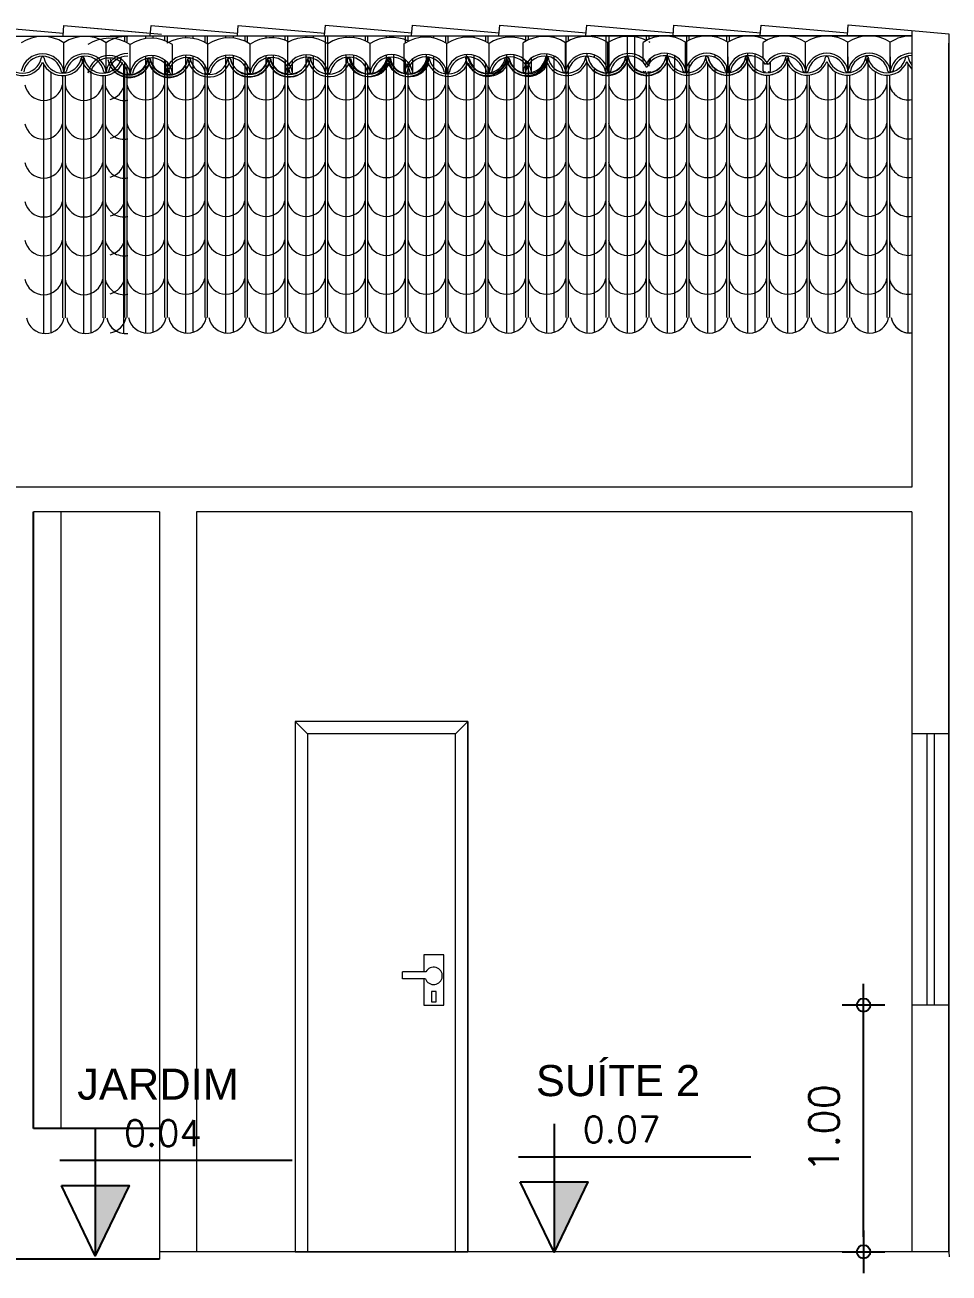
# Model space of a CAD drawing. Header units: millimetres. Extents: x 4595 to 4915, y 2085 to 2243.
# Drawn here: x 4656.8 to 4660.54, y 2172 to 2177.06 of the extents above; entities that cross this region are included whole.
import ezdxf

# ---------------------------------------------------------------- set-up
doc = ezdxf.new("R2010")
doc.units = ezdxf.units.MM
doc.header["$LTSCALE"] = 0.8
for name, color, linetype in [('COTAS', 7, 'Continuous'), ('DIVERSOS', 4, 'Continuous'), ('JANELAS_INTERNO', 2, 'Continuous'), ('PORTA2', 7, 'Continuous'), ('PORTAS', 3, 'Continuous'), ('texto pequeno', 3, 'Continuous'), ('TEXTO0', 7, 'Continuous'), ('TXT_0', 7, 'Continuous'), ('V5', 4, 'Continuous')]:
    doc.layers.add(name, color=color, linetype=linetype)
doc.styles.add('SANSSERIF', font='sas_____.pfb', dxfattribs={"height": 1})
doc.styles.get("Standard").update_dxf_attribs({"font": 'txt.shx', "height": 0.12})
doc.dimstyles.new('ESCALA50', dxfattribs={"dimtxt": 0.1, "dimasz": 0.06, "dimexe": 0.18, "dimexo": 0.06, "dimgap": 0.1, "dimtad": 1, "dimzin": 4, "dimdsep": 46, "dimtxsty": 'Standard', "dimblk1": 'BOLA', "dimblk2": 'BOLA', "dimsah": 1, "dimcen": -0.06, "dimse1": 1, "dimse2": 1, "dimclrd": 7, "dimclrt": 3, "dimadec": 0, "dimazin": 0, "dimtfac": 1, "dimtix": 1, "dimtmove": 0, "dimatfit": 3, "dimldrblk": 'BOLA', "dimfxl": 0, "dimtolj": 1, "dimtzin": 4, "dimarcsym": 0})

# ---------------------------------------------------------------- blocks, each defined once
blk = doc.blocks.new('Adc_nivelelev')
blk.add_hatch(color=256).paths.add_polyline_path([(0, 0), (0.1307, 0.2715), (0, 0.2715)])
for p, q in [((0, 0.4955), (0, 0)), ((-0.1376, 0.3683), (0.76, 0.3683))]:
    blk.add_line(p, q)
blk.add_lwpolyline([(-0.1307, 0.2715), (0.1307, 0.2715), (0, 0)], close=True)
at = {"flags": 8}
blk.add_attdef('NIVEL', (0.1106, 0.4235), '', height=0.1, dxfattribs=at)
blk = doc.blocks.new('BOLA')
for p, q in [((0, -1.435), (0, 1.435)), ((-1.435, 0), (1.435, 0))]:
    blk.add_line(p, q)
blk.add_circle((0, 0), 0.452)
blk = doc.blocks.new('*D922')
at = {"layer": 'Defpoints', "color": 0, "transparency": 16777216}
for p in [(4660.1978, 2173.0859), (4660.394, 2173.0859), (4660.394, 2172.0859)]:
    blk.add_point(p, dxfattribs=at)
at = {"layer": 'PORTAS', "color": 7, "lineweight": -2, "transparency": 16777216}
blk.add_line((4660.1978, 2172.1459), (4660.1978, 2173.0259), dxfattribs=at)
at = {"layer": 'PORTAS', "color": 7, "lineweight": -2, "transparency": 16777216, "xscale": 0.06, "yscale": 0.06, "zscale": 0.06}
for p, rotation in [((4660.1978, 2173.0859), 90), ((4660.1978, 2172.0859), 270)]:
    blk.add_blockref('BOLA', p, dxfattribs=dict(at, rotation=rotation))
at = {"layer": 'PORTAS', "color": 3, "lineweight": 13, "transparency": 16777216, "insert": (4660.0378, 2172.5859), "char_height": 0.12, "attachment_point": 5, "rotation": 90}
blk.add_mtext('\\A1;1.00', dxfattribs=at)

msp = doc.modelspace()

# ---------------------------------------------------------------- linework, layer by layer
at = {"layer": 'COTAS', "color": 0, "lineweight": 13}
for p, q in [((4654.344, 2177.0138), (4657.2156, 2177.0138)), ((4657.144, 2177.0159), (4660.394, 2177.0159))]:
    msp.add_line(p, q, dxfattribs=at)
at = {"layer": 'DIVERSOS', "color": 0, "lineweight": 13}
for p, q in [((4657.2888, 2177.0041), (4657.2888, 2177.0159)), ((4657.3188, 2177.0056), (4657.3188, 2177.0159)), ((4657.4513, 2177.0071), (4657.4513, 2177.0159)), ((4657.4813, 2177.0049), (4657.4813, 2177.0159)), ((4657.6139, 2177.0069), (4657.6139, 2177.0159)), ((4657.6439, 2177.0064), (4657.6439, 2177.0159)), ((4657.7765, 2177.0061), (4657.7765, 2177.0159)), ((4657.8065, 2177.0074), (4657.8065, 2177.0159)), ((4657.9391, 2177.0088), (4657.9391, 2177.0159)), ((4657.9691, 2177.0063), (4657.9691, 2177.0159)), ((4658.1016, 2177.0086), (4658.1016, 2177.0159)), ((4658.1316, 2177.0079), (4658.1316, 2177.0159)), ((4658.2642, 2177.0079), (4658.2642, 2177.0159)), ((4658.2942, 2177.009), (4658.2942, 2177.0159)), ((4658.4268, 2177.0096), (4658.4268, 2177.0159)), ((4658.4568, 2177.006), (4658.4568, 2177.0159)), ((4658.5893, 2177.0098), (4658.5893, 2177.0159)), ((4658.6193, 2177.0079), (4658.6193, 2177.0159)), ((4658.7519, 2177.0095), (4658.7519, 2177.0159)), ((4658.7819, 2177.0093), (4658.7819, 2177.0159)), ((4658.9145, 2177.0126), (4658.9145, 2177.0159)), ((4658.9445, 2177.0078), (4658.9445, 2177.0159)), ((4659.077, 2177.0132), (4659.077, 2177.0159)), ((4659.107, 2177.0101), (4659.107, 2177.0159)), ((4659.241, 2175.8105), (4659.241, 2177.0159)), ((4659.271, 2175.8165), (4659.271, 2177.0159)), ((4659.4036, 2177.0141), (4659.4036, 2177.0159)), ((4659.4336, 2177.0087), (4659.4336, 2177.0159)), ((4659.5662, 2177.0147), (4659.5662, 2177.0159)), ((4659.5962, 2177.0112), (4659.5962, 2177.0159)), ((4659.7287, 2177.0149), (4659.7287, 2177.0159)), ((4659.7587, 2177.0131), (4659.7587, 2177.0159)), ((4657.038, 2175.8085), (4657.038, 2176.9241)), ((4657.2888, 2175.8105), (4657.2888, 2176.9327)), ((4657.3188, 2175.8165), (4657.3188, 2176.9355)), ((4657.4513, 2175.8105), (4657.4513, 2176.9371)), ((4657.4813, 2175.8165), (4657.4813, 2176.933)), ((4657.6139, 2175.8105), (4657.6139, 2176.9365)), ((4657.6439, 2175.8165), (4657.6439, 2176.9356)), ((4657.7765, 2175.8105), (4657.7765, 2176.9349)), ((4657.8065, 2175.8165), (4657.8065, 2176.9372)), ((4657.9391, 2175.8105), (4657.9391, 2176.9388)), ((4657.9691, 2175.8165), (4657.9691, 2176.9343)), ((4658.1016, 2175.8105), (4658.1016, 2176.9383)), ((4658.1316, 2175.8165), (4658.1316, 2176.937)), ((4658.2642, 2175.8105), (4658.2642, 2176.9368)), ((4658.2942, 2175.8165), (4658.2942, 2176.9387)), ((4658.4268, 2175.8105), (4658.4268, 2176.9396)), ((4658.4568, 2175.8165), (4658.4568, 2176.9328)), ((4658.5893, 2175.8105), (4658.5893, 2176.9397)), ((4658.6193, 2175.8165), (4658.6193, 2176.9363)), ((4658.7519, 2175.8105), (4658.7519, 2176.9389)), ((4658.7819, 2175.8165), (4658.7819, 2176.9387)), ((4658.9145, 2175.8105), (4658.9145, 2176.9424)), ((4658.9445, 2175.8165), (4658.9445, 2176.9333)), ((4659.077, 2176.9303), (4659.077, 2176.9432)), ((4659.077, 2175.8105), (4659.077, 2176.9085)), ((4659.107, 2176.9268), (4659.107, 2176.9375)), ((4659.4036, 2175.8105), (4659.4036, 2176.9436)), ((4659.4336, 2175.8165), (4659.4336, 2176.9335)), ((4659.5662, 2176.9311), (4659.5662, 2176.9347)), ((4659.5662, 2175.8105), (4659.5662, 2176.9041)), ((4659.5962, 2176.9272), (4659.5962, 2176.9381)), ((4659.7287, 2175.8105), (4659.7287, 2176.9448)), ((4659.7587, 2175.8165), (4659.7587, 2176.9416)), ((4659.8913, 2175.8105), (4659.8913, 2176.9233)), ((4660.2165, 2175.8105), (4660.2165, 2176.9261)), ((4656.8755, 2175.8085), (4656.8755, 2176.8992)), ((4656.9055, 2175.8145), (4656.9055, 2176.8674)), ((4657.068, 2175.8145), (4657.068, 2176.8668)), ((4657.2006, 2175.8085), (4657.2006, 2176.8977)), ((4659.107, 2175.8165), (4659.107, 2176.8844)), ((4659.5962, 2175.8165), (4659.5962, 2176.8827)), ((4659.9213, 2175.8165), (4659.9213, 2176.8694)), ((4660.0539, 2175.8105), (4660.0539, 2176.9013)), ((4660.0839, 2175.8165), (4660.0839, 2176.8694)), ((4660.2465, 2175.8165), (4660.2465, 2176.8689)), ((4660.379, 2175.8105), (4660.379, 2176.8997))]:
    msp.add_line(p, q, dxfattribs=at)
at = {"layer": 'JANELAS_INTERNO', "color": 0, "lineweight": 13}
for p, q in [((4660.454, 2174.1859), (4660.454, 2173.0859)), ((4660.484, 2174.1859), (4660.484, 2173.0859))]:
    msp.add_line(p, q, dxfattribs=at)
at = {"layer": 'PORTA2', "color": 0, "lineweight": 13}
for p, q in [((4658.4245, 2173.2205), (4658.329, 2173.2205)), ((4658.329, 2173.1927), (4658.329, 2173.2205)), ((4658.4225, 2173.1927), (4658.329, 2173.1927)), ((4657.944, 2172.0859), (4658.544, 2172.0859))]:
    msp.add_line(p, q, dxfattribs=at)
msp.add_lwpolyline([(4658.4153, 2173.1927), (4658.4153, 2173.0859), (4658.4972, 2173.0859), (4658.4972, 2173.2896), (4658.4153, 2173.2896), (4658.4153, 2173.2205)], dxfattribs=at)
msp.add_lwpolyline([(4658.4474, 2173.0994), (4658.4656, 2173.0994), (4658.4656, 2173.141), (4658.4474, 2173.141)], close=True, dxfattribs=at)
msp.add_arc((4658.4556, 2173.2043), 0.0351, 199.161, 152.4759, dxfattribs=at)
at = {"layer": 'PORTAS', "color": 0, "lineweight": 13}
for p, q in [((4660.394, 2177.0152), (4659.094, 2177.0152)), ((4660.394, 2177.0365), (4660.394, 2175.1859)), ((4660.544, 2177.0159), (4660.544, 2172.0859)), ((4660.544, 2172.0859), (4660.544, 2176.9859)), ((4660.394, 2175.1859), (4654.344, 2175.1859)), ((4657.344, 2175.0859), (4656.834, 2175.0859)), ((4656.944, 2175.0859), (4656.944, 2172.5859)), ((4657.344, 2175.0859), (4657.344, 2172.0559)), ((4657.494, 2175.0859), (4657.494, 2172.0859)), ((4660.394, 2175.0859), (4657.494, 2175.0859)), ((4660.394, 2175.0859), (4660.394, 2172.0859)), ((4657.894, 2174.2359), (4657.894, 2172.0859)), ((4658.594, 2174.2359), (4657.894, 2174.2359)), ((4657.894, 2174.2359), (4657.894, 2172.0859)), ((4657.944, 2174.1859), (4657.894, 2174.2359)), ((4658.544, 2174.1859), (4658.594, 2174.2359)), ((4658.594, 2174.2359), (4658.594, 2172.0859)), ((4658.594, 2172.0859), (4658.594, 2174.2359)), ((4658.544, 2174.1859), (4657.944, 2174.1859)), ((4657.944, 2174.1859), (4657.944, 2172.0859)), ((4658.544, 2172.0859), (4658.544, 2174.1859)), ((4660.544, 2174.1859), (4660.394, 2174.1859)), ((4660.544, 2173.0859), (4660.394, 2173.0859)), ((4660.544, 2172.0859), (4660.544, 2173.0859)), ((4660.544, 2172.0859), (4657.344, 2172.0859)), ((4657.894, 2172.0859), (4657.944, 2172.0859)), ((4658.544, 2172.0859), (4658.594, 2172.0859)), ((4660.544, 2172.0859), (4660.5443, 2172.0659))]:
    msp.add_line(p, q, dxfattribs=at)
at = {"layer": 'PORTAS', "color": 0}
for p, q in [((4656.834, 2172.5859), (4656.834, 2175.0859)), ((4657.344, 2172.5859), (4656.834, 2172.5859)), ((4657.344, 2172.0559), (4656.684, 2172.0559))]:
    msp.add_line(p, q, dxfattribs=at)
at = {"layer": 'TEXTO0', "color": 0, "linetype": 'ByBlock', "lineweight": 13}
for p, q in [((4656.9565, 2176.8716), (4656.9562, 2176.9874)), ((4656.9562, 2176.8718), (4656.9562, 2176.9874)), ((4657.1282, 2176.8718), (4657.1279, 2176.9877)), ((4657.1282, 2176.8718), (4657.1279, 2176.9877)), ((4657.1279, 2176.8721), (4657.1279, 2176.9877)), ((4657.2259, 2176.8644), (4657.2256, 2176.9802)), ((4657.2256, 2176.8646), (4657.2256, 2176.9802)), ((4657.3976, 2176.8646), (4657.3973, 2176.9804)), ((4657.5403, 2176.8663), (4657.5403, 2176.9819)), ((4657.7124, 2176.8663), (4657.7121, 2176.9821)), ((4657.7121, 2176.8665), (4657.7121, 2176.9821)), ((4658.0269, 2176.8679), (4658.0269, 2176.9835)), ((4658.1989, 2176.8679), (4658.1986, 2176.9837)), ((4658.1986, 2176.8681), (4658.1986, 2176.9837)), ((4658.3367, 2176.8685), (4658.3367, 2176.9841)), ((4658.5084, 2176.8687), (4658.5084, 2176.9843)), ((4658.6805, 2176.8687), (4658.6802, 2176.9846)), ((4658.8185, 2176.8718), (4658.8185, 2176.9874)), ((4658.9902, 2176.872), (4658.9902, 2176.9876)), ((4659.1622, 2176.872), (4659.1619, 2176.9878)), ((4659.1619, 2176.8722), (4659.1619, 2176.9878)), ((4659.305, 2176.9083), (4659.305, 2176.989)), ((4659.4767, 2176.8736), (4659.4767, 2176.9892)), ((4659.6488, 2176.8736), (4659.6484, 2176.9895)), ((4659.6484, 2176.8739), (4659.6484, 2176.9895)), ((4659.7912, 2176.9241), (4659.7912, 2176.989)), ((4659.9629, 2176.8736), (4659.9629, 2176.9892)), ((4660.1349, 2176.8736), (4660.1346, 2176.9895)), ((4660.1346, 2176.8739), (4660.1346, 2176.9895)), ((4660.3067, 2176.8739), (4660.3063, 2176.9897)), ((4660.3067, 2176.8739), (4660.3063, 2176.9897)), ((4660.3063, 2176.8741), (4660.3063, 2176.9897)), ((4657.3686, 2176.866), (4657.3686, 2176.9146)), ((4657.8552, 2176.8677), (4657.8552, 2176.9165)), ((4657.8841, 2176.8665), (4657.884, 2176.9175)), ((4658.3706, 2176.8681), (4658.3705, 2176.9223)), ((4658.8522, 2176.869), (4658.852, 2176.9255)), ((4659.3338, 2176.9094), (4659.3338, 2176.9233)), ((4659.7912, 2176.8734), (4659.7912, 2176.9103)), ((4659.8205, 2176.8739), (4659.8204, 2176.9098)), ((4658.6802, 2176.869), (4658.6802, 2176.8705))]:
    msp.add_line(p, q, dxfattribs=at)
for centre, radius, start, end in [((4656.8709, 2176.9241), 0.0058, 28.9227, 151.0773), ((4657.0327, 2176.9261), 0.005, 9.9605, 191.6717), ((4657.0329, 2176.9237), 0.00553, 14.5109, 143.8569), ((4657.3021, 2176.9188), 0.005, 9.9605, 191.6717), ((4657.3023, 2176.9188), 0.0058, 28.9227, 151.0773), ((4657.3023, 2176.9164), 0.00553, 14.5109, 143.8569), ((4657.4644, 2176.9207), 0.005, 9.9605, 191.6717), ((4657.4642, 2176.9183), 0.00553, 14.5109, 143.8569), ((4657.6264, 2176.9223), 0.005, 9.9605, 191.6717), ((4657.6268, 2176.9188), 0.0058, 28.9227, 151.0773), ((4657.7886, 2176.9207), 0.005, 9.9605, 191.6717), ((4657.7888, 2176.9204), 0.0058, 28.9227, 151.0773), ((4657.7887, 2176.9183), 0.00553, 14.5109, 143.8569), ((4657.9509, 2176.9223), 0.005, 9.9605, 191.6717), ((4657.9507, 2176.9199), 0.00553, 14.5109, 143.8569), ((4658.108, 2176.9232), 0.005, 9.9605, 191.6717), ((4658.1133, 2176.9204), 0.0058, 28.9227, 151.0773), ((4658.2704, 2176.9212), 0.0058, 28.9227, 151.0773), ((4658.2751, 2176.9223), 0.005, 9.9605, 191.6717), ((4658.2753, 2176.9199), 0.00553, 14.5109, 143.8569), ((4658.4325, 2176.9232), 0.005, 9.9605, 191.6717), ((4658.4323, 2176.9208), 0.00553, 14.5109, 143.8569), ((4658.5897, 2176.9264), 0.005, 9.9605, 191.6717), ((4658.5949, 2176.9212), 0.0058, 28.9227, 151.0773), ((4658.7521, 2176.9245), 0.0058, 28.9227, 151.0773), ((4658.7567, 2176.9232), 0.005, 9.9605, 191.6717), ((4658.7568, 2176.9208), 0.00553, 14.5109, 143.8569), ((4658.9142, 2176.9264), 0.005, 9.9605, 191.6717), ((4658.9141, 2176.924), 0.00553, 14.5109, 143.8569), ((4659.0762, 2176.9281), 0.005, 9.9605, 191.6717), ((4659.0766, 2176.9245), 0.0058, 28.9227, 151.0773), ((4659.2384, 2176.9264), 0.005, 9.9605, 191.6717), ((4659.2386, 2176.9261), 0.0058, 28.9227, 151.0773), ((4659.2386, 2176.924), 0.00553, 14.5109, 143.8569), ((4659.4007, 2176.9281), 0.005, 9.9605, 191.6717), ((4659.4006, 2176.9257), 0.00553, 14.5109, 143.8569), ((4659.5624, 2176.9281), 0.005, 9.9605, 191.6717), ((4659.5631, 2176.9261), 0.0058, 28.9227, 151.0773), ((4659.7248, 2176.9261), 0.0058, 28.9227, 151.0773), ((4659.725, 2176.9281), 0.005, 9.9605, 191.6717), ((4659.7251, 2176.9257), 0.00553, 14.5109, 143.8569), ((4659.8869, 2176.9281), 0.005, 9.9605, 191.6717), ((4659.8868, 2176.9257), 0.00553, 14.5109, 143.8569), ((4660.0493, 2176.9261), 0.0058, 28.9227, 151.0773), ((4660.2112, 2176.9281), 0.005, 9.9605, 191.6717), ((4660.2113, 2176.9257), 0.00553, 14.5109, 143.8569), ((4660.3736, 2176.9261), 0.0058, 28.9227, 151.0773), ((4656.9513, 2176.8722), 0.00524, 208.2539, 353.3783), ((4656.9614, 2176.8724), 0.00523, 186.16, 332.2079), ((4657.123, 2176.8725), 0.00524, 208.2539, 353.3783), ((4657.1331, 2176.8726), 0.00523, 186.16, 332.2079), ((4657.2207, 2176.865), 0.00524, 208.2539, 353.3783), ((4657.2308, 2176.8652), 0.00523, 186.16, 332.2079), ((4657.3738, 2176.8666), 0.00523, 186.16, 332.2079), ((4657.3924, 2176.8652), 0.00524, 208.2539, 353.3783), ((4657.5355, 2176.8666), 0.00524, 208.2539, 353.3783), ((4657.5455, 2176.8668), 0.00523, 186.16, 332.2079), ((4657.7072, 2176.8669), 0.00524, 208.2539, 353.3783), ((4657.7173, 2176.867), 0.00523, 186.16, 332.2079), ((4657.8604, 2176.8682), 0.00523, 186.16, 332.2079), ((4657.8789, 2176.8671), 0.00524, 208.2539, 353.3783), ((4658.022, 2176.8683), 0.00524, 208.2539, 353.3783), ((4658.0321, 2176.8684), 0.00523, 186.16, 332.2079), ((4658.1937, 2176.8685), 0.00524, 208.2539, 353.3783), ((4658.2038, 2176.8687), 0.00523, 186.16, 332.2079), ((4658.3419, 2176.8691), 0.00523, 186.16, 332.2079), ((4658.3654, 2176.8687), 0.00524, 208.2539, 353.3783), ((4658.5036, 2176.8691), 0.00524, 208.2539, 353.3783), ((4658.5136, 2176.8693), 0.00523, 186.16, 332.2079), ((4658.6753, 2176.8694), 0.00524, 208.2539, 353.3783), ((4658.6854, 2176.8695), 0.00523, 186.16, 332.2079), ((4658.8237, 2176.8723), 0.00523, 186.16, 332.2079), ((4658.847, 2176.8696), 0.00524, 208.2539, 353.3783), ((4658.9853, 2176.8724), 0.00524, 208.2539, 353.3783), ((4658.9954, 2176.8726), 0.00523, 186.16, 332.2079), ((4659.157, 2176.8726), 0.00524, 208.2539, 353.3783), ((4659.1671, 2176.8728), 0.00523, 186.16, 332.2079), ((4659.3102, 2176.874), 0.00523, 186.16, 332.2079), ((4659.3287, 2176.8728), 0.00524, 208.2539, 353.3783), ((4659.4718, 2176.874), 0.00524, 208.2539, 353.3783), ((4659.4819, 2176.8742), 0.00523, 186.16, 332.2079), ((4659.6435, 2176.8742), 0.00524, 208.2539, 353.3783), ((4659.6536, 2176.8744), 0.00523, 186.16, 332.2079), ((4659.7964, 2176.874), 0.00523, 186.16, 332.2079), ((4659.8153, 2176.8745), 0.00524, 208.2539, 353.3783), ((4659.958, 2176.874), 0.00524, 208.2539, 353.3783), ((4659.9681, 2176.8742), 0.00523, 186.16, 332.2079), ((4660.1297, 2176.8742), 0.00524, 208.2539, 353.3783), ((4660.1398, 2176.8744), 0.00523, 186.16, 332.2079), ((4660.3014, 2176.8745), 0.00524, 208.2539, 353.3783), ((4660.3115, 2176.8746), 0.00523, 186.16, 332.2079)]:
    msp.add_arc(centre, radius, start, end, dxfattribs=at)
at = {"layer": 'V5', "color": 0, "lineweight": 13}
for p, q in [((4657.2024, 2177.0159), (4657.2024, 2176.9926)), ((4657.2126, 2177.0159), (4657.2126, 2176.9878)), ((4657.365, 2177.0159), (4657.365, 2176.9964)), ((4657.3751, 2177.0159), (4657.3751, 2176.9856)), ((4657.5276, 2177.0159), (4657.5276, 2176.9893)), ((4657.5377, 2177.0159), (4657.5377, 2176.9835)), ((4657.6901, 2177.0159), (4657.6901, 2176.9939)), ((4657.7003, 2177.0159), (4657.7003, 2176.989)), ((4657.8527, 2177.0159), (4657.8527, 2176.9979)), ((4657.8629, 2177.0159), (4657.8629, 2175.8735)), ((4658.0153, 2177.0159), (4658.0153, 2175.8735)), ((4658.0254, 2177.0159), (4658.0254, 2175.8735)), ((4658.1778, 2177.0159), (4658.1778, 2176.995)), ((4658.188, 2177.0159), (4658.188, 2176.99)), ((4658.3404, 2177.0159), (4658.3404, 2176.9864)), ((4658.3506, 2177.0159), (4658.3506, 2176.9922)), ((4658.503, 2177.0159), (4658.503, 2176.9877)), ((4658.5131, 2177.0159), (4658.5131, 2176.9873)), ((4658.6655, 2177.0159), (4658.6655, 2176.993)), ((4658.6757, 2177.0159), (4658.6757, 2176.9873)), ((4658.8281, 2177.0159), (4658.8281, 2176.9932)), ((4658.8383, 2177.0159), (4658.8383, 2176.9983)), ((4658.9907, 2177.0159), (4658.9907, 2175.8735)), ((4659.0008, 2177.0159), (4659.0008, 2176.994)), ((4659.1533, 2177.0159), (4659.1533, 2175.8735)), ((4659.1648, 2177.0159), (4659.1648, 2175.8735)), ((4659.3172, 2177.0159), (4659.3172, 2176.9962)), ((4659.3274, 2177.0159), (4659.3274, 2177.0011)), ((4659.4798, 2177.0159), (4659.4798, 2175.8735)), ((4659.49, 2177.0159), (4659.49, 2176.997)), ((4659.6424, 2177.0159), (4659.6424, 2176.9932)), ((4659.6525, 2177.0159), (4659.6525, 2176.9921)), ((4657.2024, 2176.9093), (4657.2024, 2175.8735)), ((4657.365, 2176.9176), (4657.365, 2175.8735)), ((4657.3751, 2176.9085), (4657.3751, 2175.8735)), ((4657.6901, 2176.9099), (4657.6901, 2175.8735)), ((4657.8527, 2176.9185), (4657.8527, 2175.8735)), ((4658.1778, 2176.9102), (4658.1778, 2175.8735)), ((4658.3404, 2176.9192), (4658.3404, 2175.8735)), ((4658.3506, 2176.9093), (4658.3506, 2175.8735)), ((4658.6655, 2176.9035), (4658.6655, 2175.8735)), ((4658.8281, 2176.9145), (4658.8281, 2175.8735)), ((4658.8383, 2176.9127), (4658.8383, 2175.8735)), ((4659.3172, 2176.9093), (4659.3172, 2176.9042)), ((4659.3274, 2176.9172), (4659.3274, 2176.8926)), ((4659.49, 2176.906), (4659.49, 2175.8735)), ((4656.9517, 2176.8539), (4656.9517, 2175.8715)), ((4656.9618, 2176.8544), (4656.9618, 2175.8715)), ((4657.1142, 2176.8539), (4657.1142, 2175.8715)), ((4657.1244, 2176.8545), (4657.1244, 2175.8715)), ((4657.2126, 2176.8968), (4657.2126, 2175.8735)), ((4657.5276, 2176.8982), (4657.5276, 2175.8735)), ((4657.5377, 2176.8774), (4657.5377, 2175.8735)), ((4657.7003, 2176.8968), (4657.7003, 2175.8735)), ((4658.188, 2176.8965), (4658.188, 2175.8735)), ((4658.503, 2176.8873), (4658.503, 2175.8735)), ((4658.5131, 2176.8848), (4658.5131, 2175.8735)), ((4658.6757, 2176.8851), (4658.6757, 2175.8735)), ((4659.0008, 2176.9002), (4659.0008, 2175.8735)), ((4659.3172, 2176.866), (4659.3172, 2175.8735)), ((4659.3274, 2176.8663), (4659.3274, 2175.8735)), ((4659.6424, 2176.8936), (4659.6424, 2175.8735)), ((4659.6525, 2176.8885), (4659.6525, 2175.8735)), ((4659.805, 2176.8559), (4659.805, 2175.8735)), ((4659.8151, 2176.8564), (4659.8151, 2175.8735)), ((4659.9675, 2176.8559), (4659.9675, 2175.8735)), ((4659.9777, 2176.8564), (4659.9777, 2175.8735)), ((4660.1301, 2176.8559), (4660.1301, 2175.8735)), ((4660.1403, 2176.8564), (4660.1403, 2175.8735)), ((4660.2927, 2176.8559), (4660.2927, 2175.8735)), ((4660.3028, 2176.8565), (4660.3028, 2175.8735))]:
    msp.add_line(p, q, dxfattribs=at)
for points in [[(4656.6005, 2177.0154), (4656.6043, 2177.0572), (4656.9546, 2177.0261)], [(4656.9537, 2177.0156), (4656.9574, 2177.0575), (4657.3078, 2177.0263)], [(4656.9537, 2177.0156), (4656.9574, 2177.0575), (4657.3526, 2177.0223)], [(4657.3069, 2177.0159), (4657.3106, 2177.0577), (4657.661, 2177.0265)], [(4657.3069, 2177.0159), (4657.3106, 2177.0577), (4657.661, 2177.0265)], [(4657.66, 2177.0161), (4657.6637, 2177.0579), (4658.0141, 2177.0268)], [(4658.0132, 2177.0163), (4658.0169, 2177.0581), (4658.3673, 2177.027)], [(4658.3663, 2177.0165), (4658.3701, 2177.0584), (4658.7204, 2177.0272)], [(4658.7195, 2177.0167), (4658.7232, 2177.0586), (4659.0736, 2177.0274)], [(4659.0727, 2177.017), (4659.0764, 2177.0588), (4659.4267, 2177.0277)], [(4659.4258, 2177.0172), (4659.4295, 2177.059), (4659.7799, 2177.0279)], [(4659.779, 2177.0174), (4659.7827, 2177.0593), (4660.1331, 2177.0281)], [(4660.1321, 2177.0176), (4660.1358, 2177.0595), (4660.544, 2177.0232), (4660.544, 2172.0859)], [(4657.05, 2177.0492), (4657.3078, 2177.0263)]]:
    msp.add_lwpolyline(points, dxfattribs=at)
for centre, radius, start, end in [((4656.8705, 2176.8552), 0.1576, 57.0627, 123.0873), ((4657.0422, 2176.8554), 0.1576, 57.0627, 123.0873), ((4657.1399, 2176.8479), 0.1576, 57.0627, 123.0873), ((4657.2139, 2176.8556), 0.1576, 89.3808, 123.0873), ((4657.3116, 2176.8482), 0.1576, 57.0627, 123.0873), ((4657.4547, 2176.8496), 0.1576, 57.0627, 120.3061), ((4657.6264, 2176.8498), 0.1576, 57.0627, 123.0873), ((4657.7981, 2176.8501), 0.1576, 63.4633, 123.0873), ((4657.9412, 2176.8512), 0.1576, 57.0627, 119.8074), ((4658.1129, 2176.8514), 0.1576, 57.0627, 123.0873), ((4658.2846, 2176.8517), 0.1576, 64.1715, 123.0873), ((4658.4228, 2176.8521), 0.1576, 57.0627, 123.0873), ((4658.5945, 2176.8523), 0.1576, 57.0627, 123.0873), ((4658.7662, 2176.8525), 0.1576, 65.1287, 123.0873), ((4658.9045, 2176.8554), 0.1576, 57.0627, 123.0873), ((4659.0762, 2176.8556), 0.1576, 57.0627, 123.0873), ((4659.2479, 2176.8558), 0.1576, 63.4633, 123.0873), ((4659.391, 2176.857), 0.1576, 57.0627, 123.0873), ((4659.5627, 2176.8572), 0.1576, 57.0627, 123.0873), ((4659.7344, 2176.8574), 0.1576, 62.8815, 123.0873), ((4659.8772, 2176.857), 0.1576, 57.0627, 123.0873), ((4660.0489, 2176.8572), 0.1576, 57.0627, 123.0873), ((4660.2206, 2176.8574), 0.1576, 57.0627, 123.0873), ((4660.3923, 2176.8576), 0.1576, 89.3808, 123.0873), ((4659.2479, 2176.8558), 0.1576, 57.0627, 59.7044), ((4656.7896, 2176.9415), 0.0876, 190.8161, 338.1392), ((4656.7896, 2176.9415), 0.0776, 190.8161, 349.1839), ((4656.8705, 2176.8552), 0.0876, 10.8161, 169.1839), ((4656.8705, 2176.8552), 0.0776, 10.8161, 169.1839), ((4656.9522, 2176.9415), 0.0876, 201.8608, 349.1839), ((4656.9522, 2176.9415), 0.0776, 190.8161, 349.1839), ((4657.0422, 2176.8554), 0.0876, 10.8161, 169.1839), ((4657.0422, 2176.8554), 0.0776, 10.8161, 169.1839), ((4657.1139, 2176.9415), 0.0876, 190.8161, 338.1392), ((4657.1139, 2176.9415), 0.0776, 190.8161, 349.1839), ((4657.1399, 2176.8479), 0.0876, 10.8161, 169.1839), ((4657.1399, 2176.8479), 0.0776, 10.8161, 169.1839), ((4657.2139, 2176.8556), 0.0876, 88.8859, 169.1839), ((4657.221, 2176.9361), 0.0876, 190.8161, 338.1392), ((4657.2139, 2176.8556), 0.0776, 88.7423, 169.1839), ((4657.2216, 2176.9342), 0.0876, 201.8608, 349.1839), ((4657.221, 2176.9361), 0.0776, 190.8161, 349.1839), ((4657.2216, 2176.9342), 0.0776, 190.8161, 349.1839), ((4657.3116, 2176.8482), 0.0876, 10.8161, 169.1839), ((4657.3116, 2176.8482), 0.0776, 10.8161, 169.1839), ((4657.3833, 2176.9342), 0.0876, 190.8161, 338.1392), ((4657.3835, 2176.9361), 0.0876, 201.8608, 349.1839), ((4657.3833, 2176.9342), 0.0776, 190.8161, 349.1839), ((4657.3835, 2176.9361), 0.0776, 190.8161, 349.1839), ((4657.4547, 2176.8496), 0.0876, 10.8161, 169.1839), ((4657.4547, 2176.8496), 0.0776, 10.8161, 169.1839), ((4657.5455, 2176.9361), 0.0876, 190.8161, 338.1392), ((4657.5455, 2176.9361), 0.0776, 190.8161, 349.1839), ((4657.6264, 2176.8498), 0.0876, 10.8161, 169.1839), ((4657.6264, 2176.8498), 0.0776, 10.8161, 169.1839), ((4657.7075, 2176.9377), 0.0876, 190.8161, 338.1392), ((4657.7081, 2176.9361), 0.0876, 201.8608, 349.1839), ((4657.7075, 2176.9377), 0.0776, 190.8161, 349.1839), ((4657.7081, 2176.9361), 0.0776, 190.8161, 349.1839), ((4657.7981, 2176.8501), 0.0876, 10.8161, 169.1839), ((4657.7981, 2176.8501), 0.0776, 10.8161, 169.1839), ((4657.8697, 2176.9361), 0.0876, 190.8161, 338.1392), ((4657.8701, 2176.9377), 0.0876, 201.8608, 349.1839), ((4657.8697, 2176.9361), 0.0776, 190.8161, 349.1839), ((4657.8701, 2176.9377), 0.0776, 190.8161, 349.1839), ((4657.9412, 2176.8512), 0.0876, 10.8161, 169.1839), ((4657.9412, 2176.8512), 0.0776, 10.8161, 169.1839), ((4658.032, 2176.9377), 0.0876, 190.8161, 338.1392), ((4658.032, 2176.9377), 0.0776, 190.8161, 349.1839), ((4658.1129, 2176.8514), 0.0876, 10.8161, 169.1839), ((4658.1129, 2176.8514), 0.0776, 10.8161, 169.1839), ((4658.1891, 2176.9386), 0.0876, 190.8161, 338.1392), ((4658.1891, 2176.9386), 0.0776, 190.8161, 349.1839), ((4658.1946, 2176.9377), 0.0876, 201.8608, 349.1839), ((4658.1946, 2176.9377), 0.0776, 190.8161, 349.1839), ((4658.2846, 2176.8517), 0.0876, 10.8161, 169.1839), ((4658.2846, 2176.8517), 0.0776, 10.8161, 169.1839), ((4658.3563, 2176.9377), 0.0876, 190.8161, 338.1392), ((4658.3517, 2176.9386), 0.0876, 201.8608, 349.1839), ((4658.3517, 2176.9386), 0.0776, 190.8161, 349.1839), ((4658.3563, 2176.9377), 0.0776, 190.8161, 349.1839), ((4658.4228, 2176.8521), 0.0876, 10.8161, 169.1839), ((4658.4228, 2176.8521), 0.0776, 10.8161, 169.1839), ((4658.5136, 2176.9386), 0.0876, 190.8161, 338.1392), ((4658.5136, 2176.9386), 0.0776, 190.8161, 349.1839), ((4658.5945, 2176.8523), 0.0876, 10.8161, 169.1839), ((4658.5945, 2176.8523), 0.0776, 10.8161, 169.1839), ((4658.6708, 2176.9419), 0.0876, 190.8161, 338.1392), ((4658.6708, 2176.9419), 0.0776, 190.8161, 349.1839), ((4658.6762, 2176.9386), 0.0876, 201.8608, 349.1839), ((4658.6762, 2176.9386), 0.0776, 190.8161, 349.1839), ((4658.7662, 2176.8525), 0.0876, 10.8161, 169.1839), ((4658.7662, 2176.8525), 0.0776, 10.8161, 169.1839), ((4658.8378, 2176.9386), 0.0876, 190.8161, 338.1392), ((4658.8334, 2176.9419), 0.0876, 201.8608, 349.1839), ((4658.8334, 2176.9419), 0.0776, 190.8161, 349.1839), ((4658.8378, 2176.9386), 0.0776, 190.8161, 349.1839), ((4658.9045, 2176.8554), 0.0876, 10.8161, 169.1839), ((4658.9045, 2176.8554), 0.0776, 10.8161, 169.1839), ((4658.9953, 2176.9419), 0.0876, 190.8161, 338.1392), ((4658.9953, 2176.9419), 0.0776, 190.8161, 349.1839), ((4659.0762, 2176.8556), 0.0876, 10.8161, 169.1839), ((4659.0762, 2176.8556), 0.0776, 10.8161, 169.1839), ((4659.1573, 2176.9435), 0.0876, 190.8161, 338.1392), ((4659.1579, 2176.9419), 0.0876, 201.8608, 349.1839), ((4659.1573, 2176.9435), 0.0776, 190.8161, 349.1839), ((4659.1579, 2176.9419), 0.0776, 190.8161, 349.1839), ((4659.2479, 2176.8558), 0.0876, 28.4762, 169.1839), ((4659.2479, 2176.8558), 0.0776, 23.2029, 169.1839), ((4659.3196, 2176.9419), 0.0876, 190.8161, 338.1392), ((4659.3199, 2176.9435), 0.0876, 201.8608, 349.1839), ((4659.3196, 2176.9419), 0.0776, 190.8161, 349.1839), ((4659.3199, 2176.9435), 0.0776, 190.8161, 349.1839), ((4659.391, 2176.857), 0.0876, 10.8161, 152.4622), ((4659.391, 2176.857), 0.0776, 10.8161, 157.7355), ((4659.4819, 2176.9435), 0.0876, 190.8161, 338.1392), ((4659.4819, 2176.9435), 0.0776, 190.8161, 349.1839), ((4659.5627, 2176.8572), 0.0876, 10.8161, 169.1839), ((4659.5627, 2176.8572), 0.0776, 10.8161, 169.1839), ((4659.6435, 2176.9435), 0.0876, 190.8161, 338.1392), ((4659.6444, 2176.9435), 0.0876, 201.8608, 349.1839), ((4659.6435, 2176.9435), 0.0776, 190.8161, 349.1839), ((4659.6444, 2176.9435), 0.0776, 190.8161, 349.1839), ((4659.7344, 2176.8574), 0.0876, 28.0384, 169.1839), ((4659.7344, 2176.8574), 0.0776, 32.0812, 169.1839), ((4659.8061, 2176.9435), 0.0876, 190.8161, 338.1392), ((4659.8061, 2176.9435), 0.0876, 201.8608, 349.1839), ((4659.8061, 2176.9435), 0.0776, 190.8161, 349.1839), ((4659.8061, 2176.9435), 0.0776, 190.8161, 349.1839), ((4659.8772, 2176.857), 0.0876, 10.8161, 151.601), ((4659.8772, 2176.857), 0.0776, 10.8161, 147.5582), ((4659.968, 2176.9435), 0.0876, 190.8161, 338.1392), ((4659.968, 2176.9435), 0.0776, 190.8161, 349.1839), ((4660.0489, 2176.8572), 0.0876, 10.8161, 169.1839), ((4660.0489, 2176.8572), 0.0776, 10.8161, 169.1839), ((4660.1306, 2176.9435), 0.0876, 201.8608, 349.1839), ((4660.1306, 2176.9435), 0.0776, 190.8161, 349.1839), ((4660.2206, 2176.8574), 0.0876, 10.8161, 169.1839), ((4660.2206, 2176.8574), 0.0776, 10.8161, 169.1839), ((4660.2923, 2176.9435), 0.0876, 190.8161, 338.1392), ((4660.2923, 2176.9435), 0.0776, 190.8161, 349.1839), ((4660.3923, 2176.8576), 0.0876, 88.8859, 169.1839), ((4660.3923, 2176.8576), 0.0776, 88.7423, 169.1839), ((4660.4549, 2176.9435), 0.0876, 201.8608, 226.0159), ((4660.4549, 2176.9435), 0.0776, 190.8161, 218.3744), ((4656.8755, 2176.8311), 0.0776, 190.8161, 349.1839), ((4657.038, 2176.8311), 0.0776, 190.8161, 349.1839), ((4657.2006, 2176.8311), 0.0776, 190.8161, 281.1555), ((4657.1262, 2176.8331), 0.0776, 283.287, 349.1839), ((4657.2888, 2176.8331), 0.0776, 190.8161, 349.1839), ((4657.4513, 2176.8331), 0.0776, 190.8161, 349.1839), ((4657.6139, 2176.8331), 0.0776, 190.8161, 349.1839), ((4657.7765, 2176.8331), 0.0776, 190.8161, 349.1839), ((4657.9391, 2176.8331), 0.0776, 190.8161, 349.1839), ((4658.1016, 2176.8331), 0.0776, 190.8161, 349.1839), ((4658.2642, 2176.8331), 0.0776, 190.8161, 349.1839), ((4658.4268, 2176.8331), 0.0776, 190.8161, 349.1839), ((4658.5893, 2176.8331), 0.0776, 190.8161, 349.1839), ((4658.7519, 2176.8331), 0.0776, 190.8161, 349.1839), ((4658.9145, 2176.8331), 0.0776, 190.8161, 349.1839), ((4659.077, 2176.8331), 0.0776, 190.8161, 349.1839), ((4659.241, 2176.8331), 0.0776, 190.8161, 349.1839), ((4659.4036, 2176.8331), 0.0776, 190.8161, 349.1839), ((4659.5662, 2176.8331), 0.0776, 190.8161, 349.1839), ((4659.7287, 2176.8331), 0.0776, 190.8161, 349.1839), ((4659.8913, 2176.8331), 0.0776, 190.8161, 349.1839), ((4660.0539, 2176.8331), 0.0776, 190.8161, 349.1839), ((4660.2165, 2176.8331), 0.0776, 190.8161, 349.1839), ((4660.379, 2176.8331), 0.0776, 190.8161, 281.1555), ((4656.8755, 2176.6736), 0.0776, 190.8161, 349.1839), ((4657.038, 2176.6736), 0.0776, 190.8161, 349.1839), ((4657.2006, 2176.6736), 0.0776, 190.8161, 281.1555), ((4657.1262, 2176.6756), 0.0776, 283.287, 349.1839), ((4657.2888, 2176.6756), 0.0776, 190.8161, 349.1839), ((4657.4513, 2176.6756), 0.0776, 190.8161, 349.1839), ((4657.6139, 2176.6756), 0.0776, 190.8161, 349.1839), ((4657.7765, 2176.6756), 0.0776, 190.8161, 349.1839), ((4657.9391, 2176.6756), 0.0776, 190.8161, 349.1839), ((4658.1016, 2176.6756), 0.0776, 190.8161, 349.1839), ((4658.2642, 2176.6756), 0.0776, 190.8161, 349.1839), ((4658.4268, 2176.6756), 0.0776, 190.8161, 349.1839), ((4658.5893, 2176.6756), 0.0776, 190.8161, 349.1839), ((4658.7519, 2176.6756), 0.0776, 190.8161, 349.1839), ((4658.9145, 2176.6756), 0.0776, 190.8161, 349.1839), ((4659.077, 2176.6756), 0.0776, 190.8161, 349.1839), ((4659.241, 2176.6756), 0.0776, 190.8161, 349.1839), ((4659.4036, 2176.6756), 0.0776, 190.8161, 349.1839), ((4659.5662, 2176.6756), 0.0776, 190.8161, 349.1839), ((4659.7287, 2176.6756), 0.0776, 190.8161, 349.1839), ((4659.8913, 2176.6756), 0.0776, 190.8161, 349.1839), ((4660.0539, 2176.6756), 0.0776, 190.8161, 349.1839), ((4660.2165, 2176.6756), 0.0776, 190.8161, 349.1839), ((4660.379, 2176.6756), 0.0776, 190.8161, 281.1555), ((4656.8755, 2176.5161), 0.0776, 190.8161, 349.1839), ((4657.038, 2176.5161), 0.0776, 190.8161, 349.1839), ((4657.2006, 2176.5161), 0.0776, 190.8161, 281.1555), ((4657.1262, 2176.5181), 0.0776, 283.287, 349.1839), ((4657.2888, 2176.5181), 0.0776, 190.8161, 349.1839), ((4657.4513, 2176.5181), 0.0776, 190.8161, 349.1839), ((4657.6139, 2176.5181), 0.0776, 190.8161, 349.1839), ((4657.7765, 2176.5181), 0.0776, 190.8161, 349.1839), ((4657.9391, 2176.5181), 0.0776, 190.8161, 349.1839), ((4658.1016, 2176.5181), 0.0776, 190.8161, 349.1839), ((4658.2642, 2176.5181), 0.0776, 190.8161, 349.1839), ((4658.4268, 2176.5181), 0.0776, 190.8161, 349.1839), ((4658.5893, 2176.5181), 0.0776, 190.8161, 349.1839), ((4658.7519, 2176.5181), 0.0776, 190.8161, 349.1839), ((4658.9145, 2176.5181), 0.0776, 190.8161, 349.1839), ((4659.077, 2176.5181), 0.0776, 190.8161, 349.1839), ((4659.241, 2176.5181), 0.0776, 190.8161, 349.1839), ((4659.4036, 2176.5181), 0.0776, 190.8161, 349.1839), ((4659.5662, 2176.5181), 0.0776, 190.8161, 349.1839), ((4659.7287, 2176.5181), 0.0776, 190.8161, 349.1839), ((4659.8913, 2176.5181), 0.0776, 190.8161, 349.1839), ((4660.0539, 2176.5181), 0.0776, 190.8161, 349.1839), ((4660.2165, 2176.5181), 0.0776, 190.8161, 349.1839), ((4660.379, 2176.5181), 0.0776, 190.8161, 281.1555), ((4657.1262, 2176.3606), 0.0776, 283.287, 349.1839), ((4657.2888, 2176.3606), 0.0776, 190.8161, 349.1839), ((4657.4513, 2176.3606), 0.0776, 190.8161, 349.1839), ((4657.6139, 2176.3606), 0.0776, 190.8161, 349.1839), ((4657.7765, 2176.3606), 0.0776, 190.8161, 349.1839), ((4657.9391, 2176.3606), 0.0776, 190.8161, 349.1839), ((4658.1016, 2176.3606), 0.0776, 190.8161, 349.1839), ((4658.2642, 2176.3606), 0.0776, 190.8161, 349.1839), ((4658.4268, 2176.3606), 0.0776, 190.8161, 349.1839), ((4658.5893, 2176.3606), 0.0776, 190.8161, 349.1839), ((4658.7519, 2176.3606), 0.0776, 190.8161, 349.1839), ((4658.9145, 2176.3606), 0.0776, 190.8161, 349.1839), ((4659.077, 2176.3606), 0.0776, 190.8161, 349.1839), ((4659.241, 2176.3606), 0.0776, 190.8161, 349.1839), ((4659.4036, 2176.3606), 0.0776, 190.8161, 349.1839), ((4659.5662, 2176.3606), 0.0776, 190.8161, 349.1839), ((4659.7287, 2176.3606), 0.0776, 190.8161, 349.1839), ((4659.8913, 2176.3606), 0.0776, 190.8161, 349.1839), ((4660.0539, 2176.3606), 0.0776, 190.8161, 349.1839), ((4660.2165, 2176.3606), 0.0776, 190.8161, 349.1839), ((4660.379, 2176.3606), 0.0776, 190.8161, 281.1555), ((4656.8755, 2176.3586), 0.0776, 190.8161, 349.1839), ((4657.038, 2176.3586), 0.0776, 190.8161, 349.1839), ((4657.2006, 2176.3586), 0.0776, 190.8161, 281.1555), ((4656.8755, 2176.2011), 0.0776, 190.8161, 349.1839), ((4657.038, 2176.2011), 0.0776, 190.8161, 349.1839), ((4657.2006, 2176.2011), 0.0776, 190.8161, 281.1555), ((4657.1262, 2176.2031), 0.0776, 283.287, 349.1839), ((4657.2888, 2176.2031), 0.0776, 190.8161, 349.1839), ((4657.4513, 2176.2031), 0.0776, 190.8161, 349.1839), ((4657.6139, 2176.2031), 0.0776, 190.8161, 349.1839), ((4657.7765, 2176.2031), 0.0776, 190.8161, 349.1839), ((4657.9391, 2176.2031), 0.0776, 190.8161, 349.1839), ((4658.1016, 2176.2031), 0.0776, 190.8161, 349.1839), ((4658.2642, 2176.2031), 0.0776, 190.8161, 349.1839), ((4658.4268, 2176.2031), 0.0776, 190.8161, 349.1839), ((4658.5893, 2176.2031), 0.0776, 190.8161, 349.1839), ((4658.7519, 2176.2031), 0.0776, 190.8161, 349.1839), ((4658.9145, 2176.2031), 0.0776, 190.8161, 349.1839), ((4659.077, 2176.2031), 0.0776, 190.8161, 349.1839), ((4659.241, 2176.2031), 0.0776, 190.8161, 349.1839), ((4659.4036, 2176.2031), 0.0776, 190.8161, 349.1839), ((4659.5662, 2176.2031), 0.0776, 190.8161, 349.1839), ((4659.7287, 2176.2031), 0.0776, 190.8161, 349.1839), ((4659.8913, 2176.2031), 0.0776, 190.8161, 349.1839), ((4660.0539, 2176.2031), 0.0776, 190.8161, 349.1839), ((4660.2165, 2176.2031), 0.0776, 190.8161, 349.1839), ((4660.379, 2176.2031), 0.0776, 190.8161, 281.1555), ((4656.8755, 2176.0436), 0.0776, 190.8161, 349.1839), ((4657.038, 2176.0436), 0.0776, 190.8161, 349.1839), ((4657.2006, 2176.0436), 0.0776, 190.8161, 281.1555), ((4657.1262, 2176.0456), 0.0776, 283.287, 349.1839), ((4657.2888, 2176.0456), 0.0776, 190.8161, 349.1839), ((4657.4513, 2176.0456), 0.0776, 190.8161, 349.1839), ((4657.6139, 2176.0456), 0.0776, 190.8161, 349.1839), ((4657.7765, 2176.0456), 0.0776, 190.8161, 349.1839), ((4657.9391, 2176.0456), 0.0776, 190.8161, 349.1839), ((4658.1016, 2176.0456), 0.0776, 190.8161, 349.1839), ((4658.2642, 2176.0456), 0.0776, 190.8161, 349.1839), ((4658.4268, 2176.0456), 0.0776, 190.8161, 349.1839), ((4658.5893, 2176.0456), 0.0776, 190.8161, 349.1839), ((4658.7519, 2176.0456), 0.0776, 190.8161, 349.1839), ((4658.9145, 2176.0456), 0.0776, 190.8161, 349.1839), ((4659.077, 2176.0456), 0.0776, 190.8161, 349.1839), ((4659.241, 2176.0456), 0.0776, 190.8161, 349.1839), ((4659.4036, 2176.0456), 0.0776, 190.8161, 349.1839), ((4659.5662, 2176.0456), 0.0776, 190.8161, 349.1839), ((4659.7287, 2176.0456), 0.0776, 190.8161, 349.1839), ((4659.8913, 2176.0456), 0.0776, 190.8161, 349.1839), ((4660.0539, 2176.0456), 0.0776, 190.8161, 349.1839), ((4660.2165, 2176.0456), 0.0776, 190.8161, 349.1839), ((4660.379, 2176.0456), 0.0776, 190.8161, 281.1555), ((4656.8821, 2175.8861), 0.0776, 190.8161, 349.1839), ((4657.0446, 2175.8861), 0.0776, 190.8161, 349.1839), ((4657.2072, 2175.8861), 0.0776, 190.8161, 276.2191), ((4657.2072, 2175.8861), 0.0776, 190.8161, 270), ((4657.1328, 2175.8881), 0.0776, 278.3192, 349.1839), ((4657.2954, 2175.8881), 0.0776, 190.8161, 349.1839), ((4657.458, 2175.8881), 0.0776, 190.8161, 349.1839), ((4657.6205, 2175.8881), 0.0776, 190.8161, 349.1839), ((4657.7831, 2175.8881), 0.0776, 190.8161, 349.1839), ((4657.9457, 2175.8881), 0.0776, 190.8161, 349.1839), ((4658.1082, 2175.8881), 0.0776, 190.8161, 349.1839), ((4658.2708, 2175.8881), 0.0776, 190.8161, 349.1839), ((4658.4334, 2175.8881), 0.0776, 190.8161, 349.1839), ((4658.5959, 2175.8881), 0.0776, 190.8161, 349.1839), ((4658.7585, 2175.8881), 0.0776, 190.8161, 349.1839), ((4658.9211, 2175.8881), 0.0776, 190.8161, 349.1839), ((4659.0851, 2175.8881), 0.0776, 190.8161, 349.1839), ((4659.2476, 2175.8881), 0.0776, 190.8161, 349.1839), ((4659.4102, 2175.8881), 0.0776, 190.8161, 349.1839), ((4659.5728, 2175.8881), 0.0776, 190.8161, 349.1839), ((4659.7354, 2175.8881), 0.0776, 190.8161, 349.1839), ((4659.8979, 2175.8881), 0.0776, 190.8161, 349.1839), ((4660.0605, 2175.8881), 0.0776, 190.8161, 349.1839), ((4660.2231, 2175.8881), 0.0776, 190.8161, 349.1839), ((4660.3856, 2175.8881), 0.0776, 190.8161, 276.2191), ((4660.3856, 2175.8881), 0.0776, 190.8161, 270)]:
    msp.add_arc(centre, radius, start, end, dxfattribs=at)

# ---------------------------------------------------------------- block references
at = {"layer": 'TXT_0', "color": 0, "lineweight": 13}
ref = msp.add_blockref('Adc_nivelelev', (4657.0844, 2172.07), dxfattribs=dict(at, xscale=1.049999999999727, yscale=1.049999999999727, zscale=1.049999999999727))
ref.add_attrib('NIVEL', '0.04', (4657.2005, 2172.5147), dxfattribs={"height": 0.105, "flags": 8})
ref = msp.add_blockref('Adc_nivelelev', (4658.9433, 2172.0843), dxfattribs=dict(at, xscale=1.049999999999727, yscale=1.049999999999727, zscale=1.049999999999727))
ref.add_attrib('NIVEL', '0.07', (4659.0594, 2172.529), dxfattribs={"height": 0.105, "flags": 8})

# ---------------------------------------------------------------- texts
at = {"layer": 'texto pequeno', "color": 0, "lineweight": 13, "style": 'SANSSERIF'}
for s, p in [('SUÍTE 2', (4658.87, 2172.7169)), ('JARDIM', (4657.0111, 2172.7026))]:
    msp.add_text(s, height=0.126, dxfattribs=at).set_placement(p)

# ---------------------------------------------------------------- dimensions: what is measured, and where the dimension line sits
at = {"layer": 'PORTAS', "color": 0, "lineweight": 13}
dim = msp.add_linear_dim(base=(4660.1978, 2173.0859), p1=(4660.394, 2172.0859), p2=(4660.394, 2173.0859), angle=90, dimstyle='ESCALA50', override={"dimfxl": 0.18}, dxfattribs=at)
dim.commit()
dim.dimension.update_dxf_attribs({"geometry": '*D922', "text_midpoint": (4660.0378, 2172.5859)})

doc.saveas('drawing.dxf')
